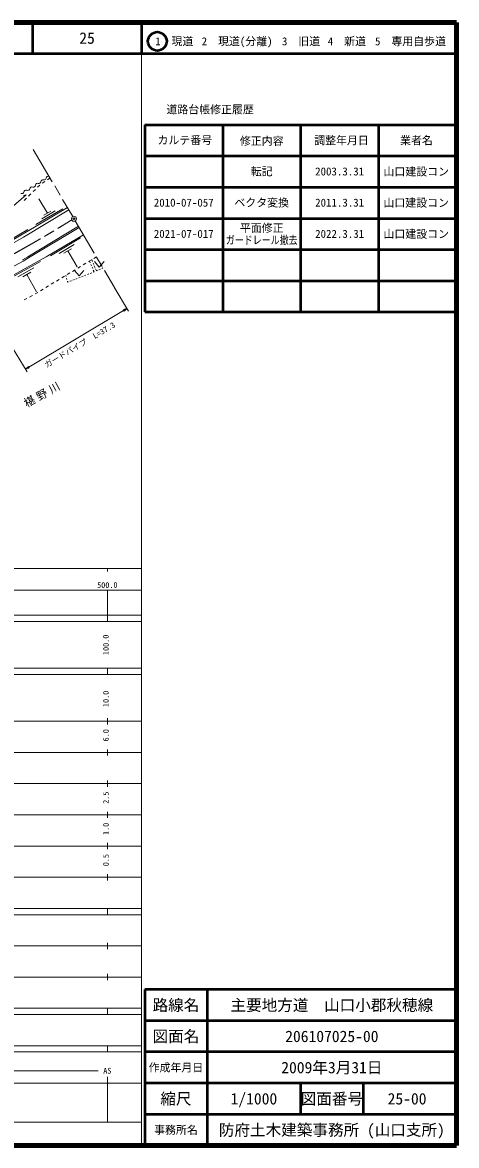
# Model space of a CAD drawing. Units: millimetres, scale not verified. Extents: x 40000 to 680000, y 20000 to 380000.
# Drawn here: x 540767 to 680000, y 20000 to 380000 of the extents above; entities that cross this region are included whole.
import ezdxf
from ezdxf.enums import TextEntityAlignment as Align

# ---------------------------------------------------------------- set-up
doc = ezdxf.new("R2010")
doc.units = ezdxf.units.MM
doc.header["$LTSCALE"] = 1000
doc.header["$PDMODE"] = 32
doc.header["$PDSIZE"] = 500
doc.linetypes.add('CHAIN', pattern=[18.5, 12, -1.5, 3.5, -1.5])
for name, color, linetype, lineweight in [('M-BGD', 7, 'Continuous', 13), ('M-BMK', 2, 'CHAIN', 13), ('M-BMK-OTRS', 5, 'Continuous', 13), ('M-BMK-SRVR', 3, 'Continuous', 13), ('M-STR-HTXT', 7, 'Continuous', 13), ('M-TTL', 2, 'Continuous', 140), ('M-TTL-BAND', 7, 'Continuous', 13), ('M-TTL-FRAM', 2, 'Continuous', 50), ('M-TTL-LINE', 7, 'Continuous', 50)]:
    doc.layers.add(name, color=color, linetype=linetype, lineweight=lineweight)
doc.layers.add('M-OTRS', color=6, linetype='Continuous')
doc.layers.add('M-TTL-TXT', color=7, linetype='Continuous')
doc.styles.add('ＭＳ ゴシック', font='')
doc.styles.get('ＭＳ ゴシック').set_extended_font_data('MS Gothic')

msp = doc.modelspace()

# ---------------------------------------------------------------- linework, layer by layer
at = {"layer": 'M-BGD'}
for p, q in [((546330, 327869), (545615, 327169)), ((547947, 329036), (547115, 328482)), ((549612, 330145), (548779, 329590)), ((541145, 324564), (541969, 324780)), ((543472, 325070), (542757, 324371)), ((544901, 326469), (544186, 325770)), ((542043, 323671), (541328, 322972)), ((548755, 318894), (546049, 323501)), ((553750, 320280), (545113, 315205)), ((551253, 319587), (546934, 317050)), ((549835, 319528), (547676, 318260)), ((542487, 313615), (533850, 308540)), ((549720, 305185), (559342, 310924)), ((552509, 305978), (557319, 308847)), ((554094, 306054), (556499, 307489)), ((555297, 306771), (558357, 301640)), ((536296, 297730), (546608, 303415)), ((561059, 302808), (560203, 302290)), ((562770, 303844), (561914, 303326)), ((562233, 303519), (562493, 302922)), ((562693, 302464), (562894, 302006)), ((562983, 303973), (563246, 303336)), ((563437, 302874), (563628, 302412)), ((564480, 304880), (563625, 304362)), ((563924, 303385), (565424, 301585)), ((565424, 301585), (566924, 303385)), ((539253, 298464), (544409, 301306)), ((540921, 298487), (543499, 299908)), ((542210, 299198), (545242, 293698)), ((554785, 298565), (554684, 298948)), ((555926, 299700), (555071, 299182)), ((557637, 300736), (556782, 300218)), ((557497, 300544), (558997, 298744)), ((559348, 301772), (558493, 301254)), ((558997, 298744), (560497, 300544)), ((561142, 299018), (560676, 298837)), ((562074, 299381), (561608, 299200)), ((563006, 299744), (562540, 299562)), ((563094, 301548), (563294, 301090)), ((563755, 300035), (563472, 299925)), ((563494, 300631), (563755, 300035)), ((563820, 301950), (564011, 301488)), ((564202, 301026), (564465, 300390)), ((564465, 300390), (564836, 300550)), ((565295, 300749), (565754, 300947)), ((566213, 301146), (566584, 301306)), ((549083, 295556), (548228, 295038)), ((550794, 296592), (549939, 296074)), ((552505, 297628), (551649, 297110)), ((554216, 298664), (553360, 298146)), ((555040, 297598), (554912, 298082)), ((555268, 296732), (555167, 297115)), ((555551, 296842), (555268, 296732)), ((556483, 297205), (556017, 297024)), ((557415, 297568), (556949, 297386)), ((558347, 297930), (557881, 297749)), ((559279, 298293), (558813, 298112)), ((560210, 298656), (559744, 298474)), ((543948, 292454), (543066, 291982)), ((545662, 293485), (544806, 292967)), ((547372, 294520), (546517, 294003)), ((542184, 291511), (541302, 291040))]:
    msp.add_line(p, q, dxfattribs=at)
for points in [[(541969, 324780), (537104, 320536), (531529, 327123), (529504, 329787), (525314, 333729)], [(521414, 301384), (532130, 307066), (544612, 314399), (555169, 320701)], [(529590, 297387), (540945, 303448), (542656, 304505), (558940, 314294)], [(154558, 275825), (219366, 267080), (293833, 257173), (321319, 254048), (336376, 252858), (350509, 252432), (365105, 252521), (384991, 253497), (403883, 255415), (425900, 258771), (442164, 262127), (462921, 267666), (481653, 273437), (498840, 280255), (516596, 288068), (534174, 297016), (548343, 304829), (560310, 311966)]]:
    msp.add_lwpolyline(points, dxfattribs=at)
for centre, radius, start, end in [((544284, 327891), 666, 252.32233, 355.0265), ((545611, 327776), 666, 72.32233, 175.0265), ((546015, 329044), 666, 252.32233, 355.0265), ((547342, 328929), 666, 72.32233, 175.0265), ((547746, 330198), 666, 252.32233, 355.0265), ((549073, 330082), 666, 72.32233, 175.0265), ((540513, 325844), 718, 249.2439, 347.92729), ((541916, 325544), 718, 69.2439, 167.92729), ((542424, 326886), 718, 249.2439, 347.92729), ((543828, 326586), 718, 69.2439, 167.92729)]:
    msp.add_arc(centre, radius, start, end, dxfattribs=at)
at = {"layer": 'M-BMK'}
for p, q in [((544255, 339246), (556886, 317784)), ((557697, 316405), (570241, 295091))]:
    msp.add_line(p, q, dxfattribs=at)
msp.add_arc((342532, 660491), 404963, 288.07822, 301.90902, dxfattribs=at)
at = {"layer": 'M-BMK-OTRS'}
for points in [[(537617, 309132), (541060, 311164), (555613, 319947)], [(540735, 303859), (542446, 304916), (558702, 314698)]]:
    msp.add_lwpolyline(points, dxfattribs=at)
at = {"layer": 'M-BMK-SRVR'}
msp.add_circle((557292, 317095), 800, dxfattribs=at)
at = {"layer": 'M-OTRS'}
msp.add_point((557292, 317095), dxfattribs=at)
at = {"layer": 'M-STR-HTXT'}
for p, q in [((570195, 295196), (574813, 287471)), ((574299, 288329), (573098, 287902)), ((573150, 287817), (573579, 288073)), ((573819, 288158), (573175, 287774)), ((573201, 287731), (574059, 288244)), ((574299, 288329), (573227, 287688)), ((573252, 287645), (574111, 288158)), ((574299, 288329), (573355, 287473)), ((542800, 269502), (573227, 287688)), ((573098, 287902), (573355, 287473)), ((573339, 287988), (573124, 287860)), ((573922, 287987), (573278, 287602)), ((573303, 287559), (573733, 287816)), ((573544, 287644), (573329, 287516)), ((537623, 275728), (542241, 268003)), ((541728, 268861), (542672, 269717)), ((541728, 268861), (542800, 269502)), ((541728, 268861), (542929, 269288)), ((542775, 269545), (541916, 269032)), ((542826, 269459), (541968, 268946)), ((542105, 269203), (542749, 269588)), ((542208, 269032), (542852, 269416)), ((542724, 269631), (542294, 269374)), ((542877, 269373), (542448, 269117)), ((542483, 269546), (542698, 269674)), ((542929, 269288), (542672, 269717)), ((542688, 269202), (542903, 269331))]:
    msp.add_line(p, q, dxfattribs=at)
at = {"layer": 'M-TTL'}
for p, q in [((680000, 380000), (40000, 380000)), ((680000, 20000), (680000, 380000)), ((40000, 20000), (680000, 20000))]:
    msp.add_line(p, q, dxfattribs=at)
at = {"layer": 'M-TTL-BAND'}
for p, q in [((579000, 20000), (579000, 370000)), ((40000, 205000), (579000, 205000)), ((568000, 205000), (568000, 204000)), ((68000, 198000), (579000, 198000)), ((568000, 188000), (568000, 198000)), ((40000, 190000), (579000, 190000)), ((40000, 188000), (579000, 188000)), ((40000, 173000), (579000, 173000)), ((568000, 171000), (568000, 173000)), ((40000, 171000), (579000, 171000)), ((40000, 156000), (579000, 156000)), ((568000, 155000), (568000, 157000)), ((46000, 146000), (579000, 146000)), ((568000, 145000), (568000, 147000)), ((568000, 135000), (568000, 137000)), ((52000, 136000), (579000, 136000)), ((46000, 126000), (579000, 126000)), ((568000, 125000), (568000, 127000)), ((52000, 116000), (579000, 116000)), ((568000, 115000), (568000, 117000)), ((46000, 106000), (579000, 106000)), ((568000, 105000), (568000, 107000)), ((40000, 96000), (579000, 96000)), ((40000, 94000), (579000, 94000)), ((568000, 94000), (568000, 96000)), ((49000, 84000), (579000, 84000)), ((568000, 83000), (568000, 85000)), ((40000, 74000), (579000, 74000)), ((568000, 73000), (568000, 75000)), ((40000, 64000), (579000, 64000)), ((40000, 62000), (579000, 62000)), ((568000, 62000), (568000, 64000)), ((40000, 52000), (579000, 52000)), ((568000, 50000), (568000, 52000)), ((40000, 50000), (579000, 50000)), ((71000, 44000), (565000, 44000)), ((40000, 40000), (579000, 40000)), ((568000, 27500), (568000, 42000)), ((68000, 27500), (579000, 27500))]:
    msp.add_line(p, q, dxfattribs=at)
at = {"layer": 'M-TTL-FRAM'}
for p, q in [((580000, 347197), (580000, 287197)), ((580000, 347197), (680000, 347197)), ((580000, 287197), (680000, 287197)), ((680000, 70000), (580000, 70000)), ((580000, 70000), (580000, 20000))]:
    msp.add_line(p, q, dxfattribs=at)
at = {"layer": 'M-TTL-LINE'}
for p, q in [((543997, 380000), (543997, 370000)), ((579000, 380000), (579000, 370000)), ((40000, 370000), (680000, 370000)), ((605000, 347197), (605000, 287197)), ((630000, 347197), (630000, 287197)), ((655000, 347197), (655000, 287197)), ((580000, 337197), (680000, 337197)), ((580000, 327197), (680000, 327197)), ((580000, 317197), (680000, 317197)), ((580000, 307197), (680000, 307197)), ((580000, 297197), (680000, 297197)), ((600000, 70000), (600000, 20000)), ((680000, 60000), (580000, 60000)), ((680000, 50000), (580000, 50000)), ((680000, 40000), (580000, 40000)), ((630000, 40000), (630000, 30000)), ((650000, 40000), (650000, 30000)), ((680000, 30000), (580000, 30000))]:
    msp.add_line(p, q, dxfattribs=at)
msp.add_circle((584031, 373958), 3000, dxfattribs=at)

# ---------------------------------------------------------------- texts
at = {"layer": 'M-BGD', "insert": (548224, 259517), "char_height": 2566, "attachment_point": 8, "rotation": 28.91, "style": 'ＭＳ ゴシック'}
msp.add_mtext('\\T1.29;椹野川', dxfattribs=at)
at = {"layer": 'M-STR-HTXT', "style": 'ＭＳ ゴシック'}
msp.add_text('ガードパイプ  L=37.3', height=1833, rotation=30.867, dxfattribs=at).set_placement((559912, 275419), align=Align.BOTTOM_CENTER)
at = {"layer": 'M-TTL-BAND', "style": 'ＭＳ ゴシック'}
for s, p in [('500.0', (568000, 198195)), ('AS', (568000, 42500))]:
    msp.add_text(s, height=1833, dxfattribs=at).set_placement(p, align=Align.BOTTOM_CENTER)
for s, p in [('100.0', (569000, 180500)), ('10.0', (569000, 163174)), ('6.0', (569000, 151500)), ('2.5', (569000, 131500)), ('1.0', (569000, 121500)), ('0.5', (569000, 111500))]:
    msp.add_text(s, height=1833, rotation=90, dxfattribs=at).set_placement(p, align=Align.BOTTOM_CENTER)
at = {"layer": 'M-TTL-TXT', "style": 'ＭＳ ゴシック'}
for s, height, p in [('25', 3666, (561497, 375000)), ('1\u3000現道', 2566, (589448, 373958)), ('2\u3000現道(分離)', 2566, (609619, 373958)), ('3\u3000旧道', 2566, (630121, 373958)), ('4\u3000新道', 2566, (644824, 373958)), ('5\u3000専用自歩道', 2566, (665228, 373958)), ('道路台帳修正履歴', 2566, (600968, 352113)), ('カルテ番号', 2566, (592839, 342277)), ('修正内容', 2566, (617509, 342023)), ('調整年月日', 2566, (643089, 342197)), ('業者名', 2566, (667134, 342197)), ('転記', 2566, (617500, 332245)), ('2003.3.31', 2566, (642500, 332245)), ('山口建設コン', 2566, (667077, 332189)), ('2010-07-057', 2566, (592500, 322245)), ('ベクタ変換', 2566, (617500, 322245)), ('2011.3.31', 2566, (642500, 322245)), ('山口建設コン', 2566, (667077, 322189)), ('2021-07-017', 2566, (592500, 312245)), ('平面修正', 2566, (617500, 314114)), ('2022.3.31', 2566, (642500, 312245)), ('山口建設コン', 2566, (667077, 312189)), ('路線名', 3666, (590000, 65000)), ('路線名', 3666, (590000, 65000)), ('主要地方道\u3000山口小郡秋穂線', 3666, (640000, 65000)), ('図面名', 3666, (590000, 55000)), ('図面名', 3666, (590000, 55000)), ('206107025-00', 3666, (640000, 55000)), ('2009年3月31日', 3666, (640000, 45000)), ('作成年月日', 2566, (590000, 45000)), ('作成年月日', 2566, (590000, 45000)), ('縮尺', 3666, (590000, 35000)), ('縮尺', 3666, (590000, 35000)), ('1/1000', 3666, (615000, 35000)), ('図面番号', 3666, (640000, 35000)), ('図面番号', 3666, (640000, 35000)), ('25-00', 3666, (664125, 35000)), ('事務所名', 2566, (590000, 25000)), ('事務所名', 2566, (590000, 25000)), ('防府土木建築事務所 (山口支所)', 3666, (640000, 25000))]:
    msp.add_text(s, height=height, dxfattribs=at).set_placement(p, align=Align.MIDDLE_CENTER)
at = {"layer": 'M-TTL-TXT', "style": 'ＭＳ ゴシック', "width": 0.8}
msp.add_text('ガードレール撤去', height=2566, dxfattribs=at).set_placement((617500, 310243), align=Align.MIDDLE_CENTER)

doc.saveas('drawing.dxf')
